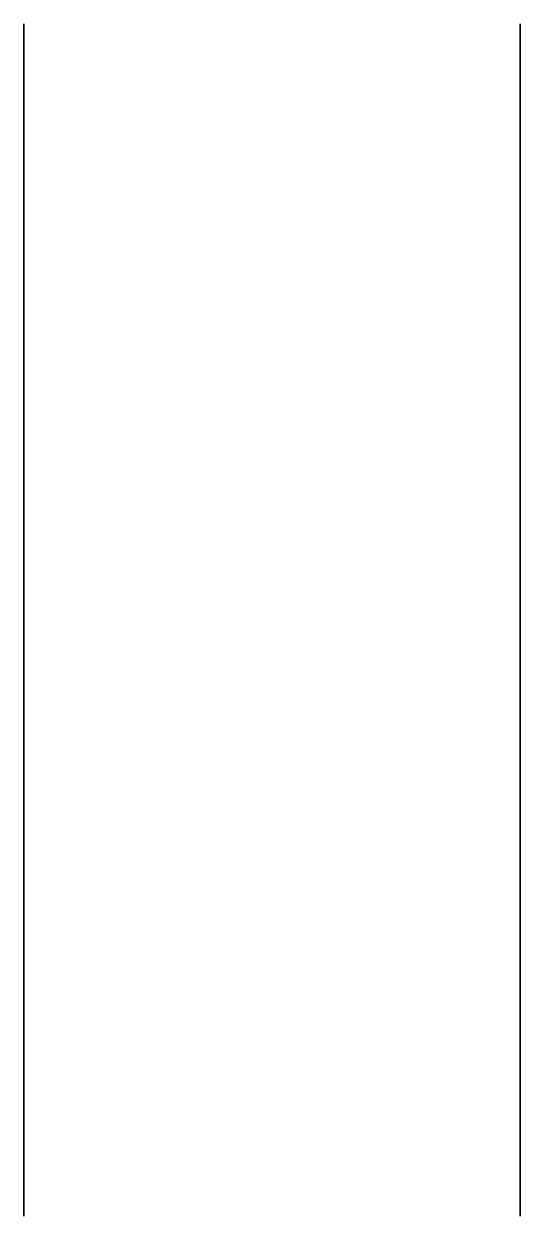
# Model space of a CAD drawing. Extents: x -0.05 to 0.05, y -0.2 to 0.04.
import ezdxf

# ---------------------------------------------------------------- set-up
doc = ezdxf.new("R2010")
doc.units = 0
doc.layers.add('SHASSIS', color=4, linetype='CONTINUOUS')

msp = doc.modelspace()

# ---------------------------------------------------------------- linework, layer by layer
at = {"layer": 'SHASSIS'}
for points in [[(-0.05, -0.05, -0.08), (-0.05, 0, -0.16), (-0.05, 0.04, -0.11), (-0.05, -0.04, -0.05)], [(-0.05, -0.04, -0.05), (-0.05, 0.04, -0.11), (-0.05, 0.04), (-0.05, -0.04)], [(0.05, -0.04, -0.05), (0.05, 0.04, -0.11), (0.05, 0.04), (0.05, -0.04)], [(0.05, -0.05, -0.08), (0.05, 0, -0.16), (0.05, 0.04, -0.11), (0.05, -0.04, -0.05)], [(-0.05, -0.2, -0.18), (-0.05, -0.2, -0.22), (-0.05, 0, -0.16), (-0.05, -0.05, -0.08)], [(0.05, -0.2, -0.18), (0.05, -0.2, -0.22), (0.05, 0, -0.16), (0.05, -0.05, -0.08)]]:
    msp.add_3dface(points, dxfattribs=at)

doc.saveas('drawing.dxf')
